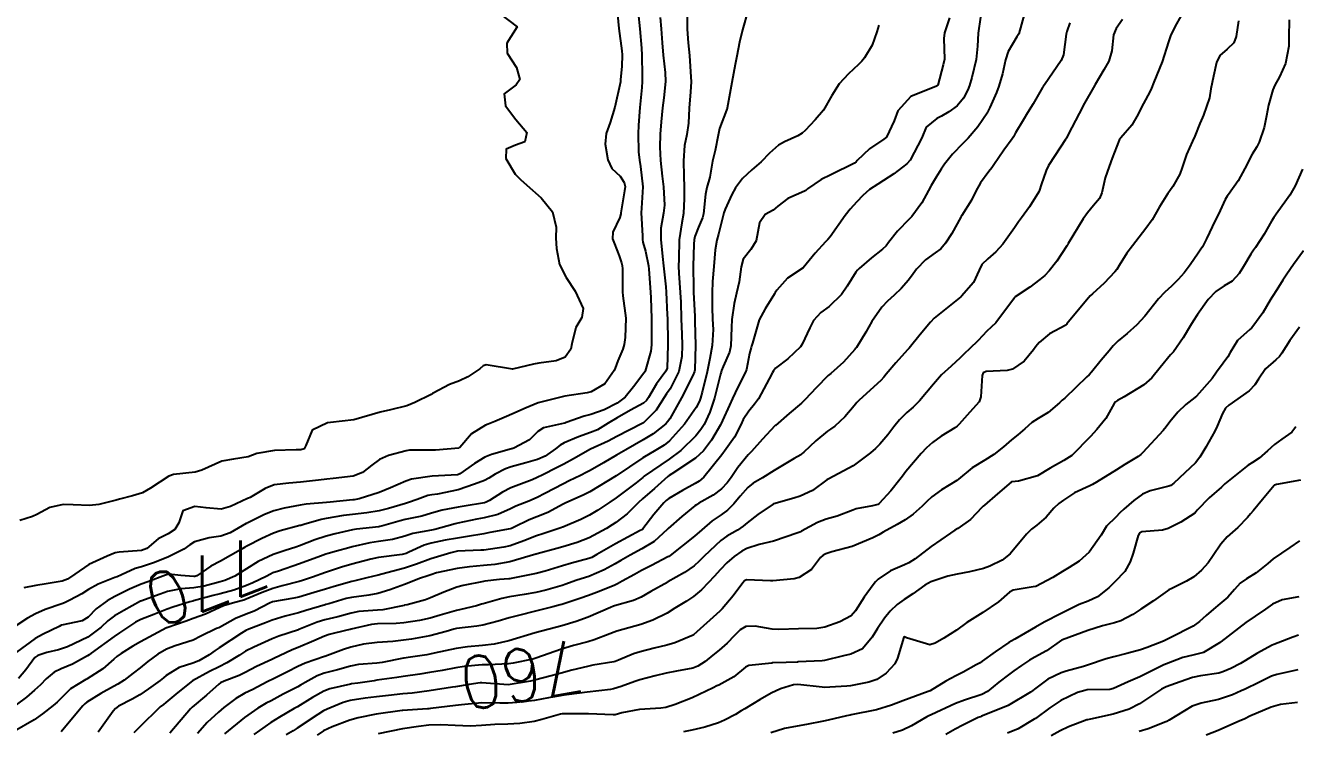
# Model space of a CAD drawing. Header units: metres. Extents: x 318500 to 325275, y 7408834 to 7428799.
# Drawn here: x 323773.1 to 323869.6, y 7420952.7 to 7421006.4 of the extents above; entities that cross this region are included whole.
import ezdxf
from ezdxf.enums import TextEntityAlignment as Align

# ---------------------------------------------------------------- set-up
doc = ezdxf.new("R2010")
doc.units = ezdxf.units.M
doc.header["$MEASUREMENT"] = 0
for name, color, linetype in [('Cotas', 45, 'Continuous'), ('Curvas de Nivel 1m', 11, 'Continuous'), ('Curvas de Nivel 5m', 15, 'Continuous'), ('Vias Primárias', 230, 'Continuous')]:
    doc.layers.add(name, color=color, linetype=linetype)
doc.styles.add('Style-STANDARD', font='STANDARD.shx')

msp = doc.modelspace()

# ---------------------------------------------------------------- linework, layer by layer
at = {"layer": 'Curvas de Nivel 1m', "flags": 128}
for points, elevation in [([(323808.475, 7421007.783), (323810.46, 7421006.25), (323809.68, 7421005.02), (323809.718, 7421004.257), (323810.414, 7421003.166), (323810.667, 7421002.246), (323810.396, 7421001.851), (323809.469, 7421001.179), (323809.573, 7421000.258), (323810.365, 7420999.22), (323811.197, 7420998.237), (323811.057, 7420997.521), (323810.335, 7420997.264), (323809.632, 7420996.956), (323809.604, 7420996.257), (323810.308, 7420995.074), (323810.721, 7420994.661), (323811.192, 7420994.237), (323812.286, 7420993.255), (323813.156, 7420992.207), (323813.427, 7420991.028), (323813.416, 7420990.202), (323813.456, 7420989.426), (323813.697, 7420988.198), (323814.205, 7420987.213), (323814.876, 7420986.183), (323815.481, 7420984.866), (323815.384, 7420984.178), (323814.928, 7420983.407), (323814.633, 7420982.185), (323814.554, 7420981.765), (323814.125, 7420981.165), (323813.431, 7420980.889), (323812.117, 7420980.712), (323811.713, 7420980.629), (323810.11, 7420980.25), (323808.115, 7420980.586), (323807.881, 7420980.506), (323807.621, 7420980.277), (323806.728, 7420979.663), (323806.096, 7420979.352), (323805.331, 7420979.072), (323804.082, 7420978.438), (323804.021, 7420978.39), (323803.928, 7420978.332), (323802.694, 7420977.723), (323802.071, 7420977.459), (323800.848, 7420977.149), (323800.066, 7420976.979), (323798.06, 7420976.41), (323796.291, 7420976.193), (323796.056, 7420976.167), (323794.881, 7420975.614), (323794.406, 7420974.454), (323794.274, 7420974.209), (323794.025, 7420974.125), (323793.676, 7420974.117), (323792.024, 7420974.078), (323790.689, 7420973.834), (323790.016, 7420973.585), (323788.901, 7420973.414), (323788.011, 7420973.269), (323786.492, 7420972.563), (323785.999, 7420972.425), (323784.337, 7420972.247), (323783.995, 7420972.124), (323782.59, 7420971.215), (323781.982, 7420970.866), (323781.23, 7420970.628), (323780.244, 7420970.369), (323779.975, 7420970.297), (323778.666, 7420969.963), (323777.968, 7420969.896), (323776.713, 7420969.944), (323775.969, 7420969.959), (323774.942, 7420969.734), (323773.957, 7420969.197), (323773.636, 7420969.044), (323772.653, 7420968.739)], 774), ([(323819.666, 7421007.317), (323819.797, 7421006.12), (323819.915, 7421004.64), (323819.935, 7421004.117), (323819.976, 7421002.547), (323819.969, 7421002.116), (323819.933, 7421001.654), (323819.798, 7421000.119), (323819.68, 7420998.8), (323819.655, 7420998.12), (323819.699, 7420996.75), (323819.758, 7420996.118), (323819.855, 7420995.657), (323820.032, 7420994.114), (323819.918, 7420992.472), (323819.899, 7420992.116), (323819.988, 7420990.369), (323819.997, 7420990.114), (323820.033, 7420989.908), (323820.231, 7420989.207), (323820.453, 7420988.108), (323820.485, 7420987.838), (323820.605, 7420986.106), (323820.626, 7420985.663), (323820.67, 7420984.105), (323820.679, 7420983.58), (323820.683, 7420982.105), (323820.632, 7420981.606), (323820.206, 7420980.109), (323820.173, 7420980.046), (323820.108, 7420979.951), (323819.301, 7420978.913), (323818.687, 7420978.131), (323818.075, 7420977.662), (323817.074, 7420977.159), (323816.066, 7420976.814), (323815.566, 7420976.674), (323814.187, 7420976.189), (323814.093, 7420976.156), (323814.059, 7420976.15), (323812.47, 7420975.798), (323812.049, 7420975.513), (323811.393, 7420974.877), (323810.204, 7420974.247), (323810.071, 7420974.208), (323810.029, 7420974.198), (323808.512, 7420973.776), (323808.019, 7420973.562), (323807.224, 7420973.07), (323806.107, 7420972.298), (323805.999, 7420972.247), (323805.93, 7420972.232), (323803.998, 7420972.132), (323802.447, 7420971.894), (323801.994, 7420971.741), (323800.847, 7420971.225), (323799.985, 7420970.886), (323798.453, 7420970.403), (323798.066, 7420970.321), (323797.979, 7420970.311), (323796.252, 7420970.152), (323795.975, 7420970.125), (323794.44, 7420969.986), (323793.972, 7420969.922), (323792.751, 7420969.696), (323791.965, 7420969.485), (323791.263, 7420969.195), (323789.951, 7420968.551), (323789.925, 7420968.535), (323789.878, 7420968.511), (323788.644, 7420967.825), (323787.935, 7420967.565), (323787.057, 7420967.429), (323785.929, 7420967.133), (323785.593, 7420966.897), (323785.131, 7420966.572), (323783.914, 7420965.963), (323782.827, 7420965.524), (323781.906, 7420965.234), (323781.432, 7420965.098), (323780.397, 7420964.635), (323780.062, 7420964.474), (323779.897, 7420964.412), (323778.623, 7420963.925), (323777.883, 7420963.509), (323777.369, 7420963.187), (323776.454, 7420962.691), (323776.067, 7420962.497), (323775.866, 7420962.425), (323774.578, 7420961.994), (323773.854, 7420961.658), (323773.257, 7420961.321), (323772.371, 7420960.742)], 772), ([(323828.015, 7421007.557), (323827.587, 7421006.023), (323827.376, 7421005.096), (323827.174, 7421004.029), (323827.043, 7421003.408), (323826.796, 7421002.026), (323826.443, 7421000.091), (323826.43, 7421000.029), (323826.413, 7420999.996), (323826.378, 7420999.924), (323825.855, 7420998.54), (323825.751, 7420998.039), (323825.515, 7420996.859), (323825.317, 7420996.045), (323825.11, 7420994.85), (323824.897, 7420994.051), (323824.789, 7420993.556), (323824.639, 7420992.054), (323824.567, 7420991.754), (323824.255, 7420991.036), (323823.98, 7420990.328), (323823.927, 7420990.065), (323823.909, 7420989.737), (323823.84, 7420988.066), (323823.866, 7420986.394), (323823.881, 7420986.065), (323823.961, 7420984.265), (323823.966, 7420984.063), (323823.976, 7420983.88), (323824.036, 7420982.062), (323823.983, 7420980.19), (323823.95, 7420980.062), (323823.819, 7420979.778), (323822.97, 7420978.077), (323822.064, 7420976.488), (323821.906, 7420976.247), (323821.764, 7420976.093), (323820.808, 7420975.343), (323820.041, 7420974.87), (323818.738, 7420974.129), (323818.023, 7420973.703), (323817.028, 7420973.142), (323816.006, 7420972.557), (323815.756, 7420972.421), (323815.281, 7420972.177), (323814.427, 7420971.755), (323813.993, 7420971.537), (323812.573, 7420970.798), (323811.983, 7420970.501), (323811.349, 7420970.229), (323810.375, 7420969.843), (323809.971, 7420969.644), (323809.009, 7420969.215), (323807.96, 7420968.948), (323807.392, 7420968.845), (323805.954, 7420968.547), (323805.757, 7420968.498), (323805.112, 7420968.313), (323804.198, 7420968.075), (323803.945, 7420968.025), (323802.532, 7420967.753), (323801.938, 7420967.57), (323800.999, 7420967.3), (323799.932, 7420967.16), (323799.258, 7420967.062), (323797.925, 7420966.744), (323797.662, 7420966.674), (323796.724, 7420966.422), (323796.098, 7420966.248), (323795.918, 7420966.19), (323795.526, 7420966.046), (323793.91, 7420965.448), (323792.331, 7420964.91), (323791.903, 7420964.766), (323791.716, 7420964.678), (323791.389, 7420964.495), (323790.383, 7420964.015), (323789.889, 7420963.803), (323788.943, 7420963.465), (323787.88, 7420963.183), (323787.37, 7420963.052), (323785.871, 7420962.637), (323785.811, 7420962.62), (323785.578, 7420962.564), (323784.285, 7420962.163), (323783.861, 7420962.016), (323782.839, 7420961.621), (323781.849, 7420961.223), (323781.45, 7420961.02), (323780.841, 7420960.63), (323780.251, 7420960.221), (323779.833, 7420959.928), (323778.096, 7420958.666), (323777.942, 7420958.544), (323777.817, 7420958.462), (323776.664, 7420957.831), (323775.802, 7420957.469), (323775.277, 7420957.226), (323774.659, 7420956.711), (323774.225, 7420956.274), (323773.777, 7420955.864), (323773.171, 7420955.326), (323772.385, 7420954.741)], 769), ([(323821.337, 7421006.97), (323821.426, 7421006.1), (323821.49, 7421005.054), (323821.575, 7421004.099), (323821.724, 7421002.783), (323821.737, 7421002.097), (323821.612, 7421000.873), (323821.52, 7421000.099), (323821.417, 7420999.046), (323821.341, 7420998.1), (323821.319, 7420997.116), (323821.375, 7420996.099), (323821.502, 7420994.904), (323821.591, 7420994.097), (323821.668, 7420992.708), (323821.602, 7420992.097), (323821.399, 7420990.952), (323821.39, 7420990.098), (323821.51, 7420988.814), (323821.598, 7420988.096), (323821.774, 7420986.517), (323821.803, 7420986.094), (323821.881, 7420984.376), (323821.889, 7420984.093), (323821.927, 7420982.307), (323821.928, 7420982.092), (323821.877, 7420980.329), (323821.78, 7420980.093), (323821.052, 7420979.144), (323820.456, 7420978.106), (323820.311, 7420977.874), (323820.076, 7420977.674), (323819.072, 7420977.127), (323818.064, 7420976.563), (323817.373, 7420976.15), (323816.563, 7420975.652), (323816.049, 7420975.429), (323815.119, 7420975.105), (323814.037, 7420974.64), (323813.749, 7420974.48), (323813.389, 7420974.2), (323812.593, 7420973.64), (323812.017, 7420973.383), (323811.123, 7420973.124), (323810.009, 7420972.833), (323809.582, 7420972.679), (323808.807, 7420972.262), (323808.306, 7420971.958), (323807.995, 7420971.803), (323807.215, 7420971.504), (323805.988, 7420971.089), (323804.422, 7420970.761), (323803.984, 7420970.712), (323803.669, 7420970.647), (323802.874, 7420970.341), (323802.212, 7420970.112), (323801.975, 7420970.044), (323800.675, 7420969.664), (323799.967, 7420969.483), (323799.035, 7420969.323), (323797.962, 7420969.205), (323797.258, 7420969.12), (323795.957, 7420968.898), (323795.573, 7420968.818), (323794.256, 7420968.455), (323794.027, 7420968.381), (323793.949, 7420968.362), (323792.464, 7420967.96), (323791.939, 7420967.783), (323791.051, 7420967.381), (323789.924, 7420966.791), (323789.743, 7420966.692), (323789.445, 7420966.517), (323787.911, 7420965.662), (323787.181, 7420965.274), (323786.121, 7420964.558), (323785.963, 7420964.496), (323785.899, 7420964.49), (323784.904, 7420964.575), (323783.994, 7420964.681), (323783.901, 7420964.659), (323783.738, 7420964.592), (323782.404, 7420964.1), (323781.889, 7420963.912), (323780.988, 7420963.524), (323779.875, 7420962.969), (323779.66, 7420962.856), (323779.293, 7420962.649), (323778.472, 7420962.05), (323777.851, 7420961.412), (323777.403, 7420961.12), (323775.841, 7420960.795), (323775.77, 7420960.771), (323775.643, 7420960.702), (323774.443, 7420960.105), (323773.831, 7420959.781), (323772.403, 7420958.741)], 771), ([(323818.049, 7421007.72), (323818.188, 7421006.144), (323818.434, 7421004.436), (323818.459, 7421004.14), (323818.46, 7421004.109), (323818.417, 7421003.273), (323818.315, 7421002.228), (323818.328, 7421002.141), (323818.332, 7421002.074), (323817.895, 7421000.147), (323817.528, 7420998.987), (323817.237, 7420998.157), (323817.157, 7420997.338), (323817.351, 7420996.155), (323817.67, 7420995.506), (323818.308, 7420994.923), (323818.61, 7420994.442), (323818.67, 7420994.134), (323818.639, 7420993.79), (323818.356, 7420992.139), (323818.345, 7420992.063), (323818.265, 7420991.783), (323817.744, 7420990.651), (323817.712, 7420990.148), (323817.858, 7420989.767), (323818.227, 7420988.871), (323818.403, 7420988.319), (323818.453, 7420988.137), (323818.483, 7420987.869), (323818.471, 7420986.136), (323818.506, 7420985.815), (323818.718, 7420984.132), (323818.675, 7420982.662), (323818.593, 7420982.133), (323818.488, 7420981.781), (323818.121, 7420980.883), (323817.92, 7420980.336), (323817.845, 7420980.144), (323817.124, 7420979.125), (323816.085, 7420978.525), (323815.8, 7420978.458), (323814.08, 7420978.19), (323812.075, 7420977.685), (323811.142, 7420977.305), (323810.066, 7420976.83), (323809.662, 7420976.656), (323808.778, 7420976.263), (323808.258, 7420976.067), (323808.056, 7420975.991), (323806.996, 7420975.335), (323806.102, 7420974.299), (323806.065, 7420974.264), (323806.029, 7420974.253), (323804.261, 7420974.092), (323804.026, 7420974.086), (323802.289, 7420974.084), (323802.026, 7420974.054), (323800.693, 7420973.697), (323800.015, 7420973.391), (323799.43, 7420972.968), (323798.71, 7420972.399), (323797.997, 7420972.121), (323796.486, 7420971.934), (323795.995, 7420971.887), (323795.379, 7420971.824), (323793.992, 7420971.671), (323793.113, 7420971.595), (323791.99, 7420971.454), (323791.304, 7420971.18), (323790.162, 7420970.508), (323790.041, 7420970.448), (323789.979, 7420970.421), (323788.674, 7420969.825), (323787.966, 7420969.613), (323786.816, 7420969.709), (323785.969, 7420969.827), (323785.065, 7420969.477), (323784.76, 7420968.582), (323784.456, 7420968.068), (323783.937, 7420967.739), (323783.17, 7420967.363), (323782.324, 7420966.614), (323781.918, 7420966.469), (323780.207, 7420966.347), (323779.916, 7420966.284), (323779.296, 7420966.032), (323777.907, 7420965.412), (323776.849, 7420964.686), (323776.293, 7420964.295), (323775.892, 7420964.144), (323774.665, 7420963.936), (323773.887, 7420963.823), (323772.977, 7420963.64)], 773), ([(323843.341, 7421006.942), (323842.947, 7421005.815), (323842.892, 7421005.377), (323842.946, 7421003.815), (323842.86, 7421003.382), (323842.443, 7421001.82), (323842.428, 7421001.791), (323842.4, 7421001.776), (323842.335, 7421001.756), (323840.391, 7421000.974), (323839.394, 7420999.865), (323839.115, 7420999.123), (323838.55, 7420997.877), (323838.348, 7420997.717), (323837.24, 7420996.992), (323836.323, 7420996.102), (323836.227, 7420995.996), (323836.098, 7420995.903), (323834.311, 7420995.009), (323833.578, 7420994.666), (323832.547, 7420993.948), (323832.413, 7420993.834), (323832.297, 7420993.772), (323831.036, 7420993.222), (323830.28, 7420992.63), (323829.919, 7420992.341), (323829.325, 7420991.994), (323828.892, 7420991.369), (323828.645, 7420990.004), (323828.233, 7420989.337), (323827.646, 7420988.596), (323827.484, 7420988.017), (323827.341, 7420986.88), (323827.149, 7420986.02), (323826.958, 7420985.243), (323826.798, 7420984.024), (323826.769, 7420983.409), (323826.715, 7420982.024), (323826.611, 7420981.547), (323826.116, 7420980.461), (323825.999, 7420980.145), (323825.973, 7420980.032), (323825.934, 7420979.859), (323825.477, 7420978.039), (323825.123, 7420976.995), (323824.671, 7420976.051), (323824.437, 7420975.672), (323824.047, 7420975.193), (323822.898, 7420974.077), (323822.023, 7420973.401), (323820.125, 7420972.109), (323820.062, 7420972.057), (323820.009, 7420972.016), (323819.509, 7420971.624), (323817.983, 7420970.478), (323817.505, 7420970.147), (323816.589, 7420969.543), (323815.965, 7420969.157), (323815.308, 7420968.828), (323813.951, 7420968.253), (323813.905, 7420968.237), (323813.788, 7420968.192), (323812.408, 7420967.748), (323811.94, 7420967.583), (323810.97, 7420967.199), (323809.929, 7420966.837), (323809.451, 7420966.731), (323807.924, 7420966.509), (323807.705, 7420966.491), (323805.922, 7420966.414), (323805.82, 7420966.403), (323805.423, 7420966.307), (323803.915, 7420965.843), (323802.822, 7420965.43), (323801.908, 7420965.13), (323800.193, 7420964.665), (323799.902, 7420964.597), (323799.039, 7420964.393), (323798.125, 7420964.178), (323797.896, 7420964.121), (323796.567, 7420963.747), (323795.887, 7420963.542), (323795.042, 7420963.284), (323793.877, 7420962.928), (323793.5, 7420962.841), (323791.871, 7420962.567), (323791.811, 7420962.55), (323791.692, 7420962.492), (323790.489, 7420961.872), (323789.857, 7420961.625), (323789.061, 7420961.313), (323787.841, 7420960.634), (323787.779, 7420960.603), (323787.625, 7420960.542), (323786.43, 7420959.958), (323785.831, 7420959.661), (323784.48, 7420959.234), (323783.824, 7420958.986), (323783.146, 7420958.6), (323782.388, 7420958.035), (323781.804, 7420957.56), (323781.282, 7420957.14), (323780.607, 7420956.632), (323780.111, 7420956.311), (323779.782, 7420956.132), (323778.828, 7420955.6), (323777.764, 7420954.952), (323777.601, 7420954.834), (323777.442, 7420954.675), (323776.023, 7420952.976), (323775.797, 7420952.699)], 767), ([(323845.691, 7421007), (323845.52, 7421005.784), (323845.449, 7421004.781), (323845.362, 7421003.786), (323845.026, 7421002.401), (323844.852, 7421001.793), (323844.731, 7421001.469), (323844.396, 7421000.847), (323843.924, 7421000.266), (323843.278, 7420999.811), (323842.716, 7420999.475), (323842.372, 7420999.29), (323841.568, 7420998.626), (323841.23, 7420997.837), (323840.333, 7420996.121), (323840.098, 7420995.853), (323839.108, 7420995.079), (323838.31, 7420994.574), (323837.874, 7420994.315), (323837.238, 7420993.891), (323836.736, 7420993.451), (323836.286, 7420992.969), (323835.787, 7420992.397), (323835.41, 7420991.913), (323834.254, 7420990.313), (323834.081, 7420990.102), (323833.911, 7420989.933), (323833.109, 7420989.063), (323832.22, 7420987.95), (323831.019, 7420987.157), (323830.194, 7420986.251), (323830.088, 7420986.085), (323830.033, 7420985.982), (323829.331, 7420984.835), (323828.87, 7420983.999), (323828.369, 7420982.234), (323828.289, 7420982.008), (323828.245, 7420981.902), (323828.131, 7420981.439), (323827.896, 7420980.23), (323827.815, 7420980.013), (323827.235, 7420978.882), (323826.838, 7420978.023), (323826.598, 7420977.509), (323826.065, 7420976.348), (323825.973, 7420976.12), (323825.936, 7420976.032), (323825.236, 7420974.848), (323824.637, 7420974.051), (323824.024, 7420973.479), (323822.235, 7420972.309), (323822.011, 7420972.165), (323821.919, 7420972.091), (323820.915, 7420971.182), (323819.984, 7420970.392), (323819.682, 7420970.114), (323818.828, 7420969.266), (323817.957, 7420968.589), (323817.686, 7420968.412), (323817.262, 7420968.15), (323815.943, 7420967.445), (323815.033, 7420967.086), (323813.929, 7420966.758), (323813.489, 7420966.634), (323811.98, 7420966.219), (323811.92, 7420966.205), (323811.895, 7420966.196), (323809.914, 7420965.622), (323808.761, 7420965.412), (323807.911, 7420965.325), (323806.856, 7420965.232), (323805.908, 7420965.112), (323804.348, 7420964.767), (323803.903, 7420964.63), (323803.677, 7420964.558), (323803.042, 7420964.339), (323802.223, 7420964.018), (323801.893, 7420963.887), (323800.781, 7420963.473), (323799.882, 7420963.2), (323799.198, 7420963.072), (323797.878, 7420962.912), (323797.465, 7420962.825), (323796.145, 7420962.427), (323795.933, 7420962.366), (323795.869, 7420962.347), (323794.41, 7420961.904), (323793.859, 7420961.74), (323792.843, 7420961.488), (323791.85, 7420961.181), (323791.35, 7420960.985), (323790.063, 7420960.507), (323789.839, 7420960.402), (323789.522, 7420960.2), (323787.825, 7420959.074), (323787.502, 7420958.864), (323787.046, 7420958.548), (323786.28, 7420958.088), (323785.81, 7420957.91), (323784.786, 7420957.595), (323783.796, 7420956.975), (323783.587, 7420956.8), (323783.332, 7420956.597), (323782.438, 7420955.952), (323781.773, 7420955.512), (323781.206, 7420955.188), (323780.162, 7420954.636), (323779.927, 7420954.47), (323779.756, 7420954.263), (323778.615, 7420952.657)], 766), ([(323860.941, 7421007.117), (323860.47, 7421006.261), (323860.139, 7421005.585), (323859.981, 7421005.115), (323859.486, 7421003.594), (323858.876, 7421002.065), (323858.694, 7421001.606), (323858.604, 7421001.411), (323858.401, 7421001.034), (323857.912, 7421000.093), (323857.681, 7420999.62), (323857.201, 7420998.794), (323856.353, 7420997.825), (323856.271, 7420997.721), (323856.231, 7420997.641), (323855.707, 7420996.275), (323855.457, 7420995.649), (323855.176, 7420994.792), (323854.918, 7420993.654), (323854.734, 7420993.215), (323854.285, 7420992.674), (323853.811, 7420992.133), (323853.496, 7420991.672), (323852.364, 7420989.801), (323852.3, 7420989.689), (323852.28, 7420989.659), (323852.249, 7420989.608), (323851.488, 7420988.444), (323850.911, 7420987.71), (323850.57, 7420987.359), (323850.21, 7420987.05), (323849.439, 7420986.49), (323848.328, 7420985.739), (323848.256, 7420985.673), (323848.188, 7420985.58), (323846.858, 7420983.76), (323846.499, 7420983.431), (323846.16, 7420983.131), (323845.505, 7420982.421), (323844.84, 7420981.783), (323844.474, 7420981.448), (323844.13, 7420981.099), (323843.453, 7420980.467), (323842.722, 7420979.811), (323842.103, 7420979.108), (323841.048, 7420977.836), (323840.558, 7420977.368), (323840.077, 7420976.962), (323839.519, 7420976.405), (323839.095, 7420975.86), (323838.652, 7420975.263), (323838.04, 7420974.55), (323837.7, 7420974.21), (323837.325, 7420973.881), (323836.02, 7420972.913), (323834.167, 7420971.928), (323834.059, 7420971.879), (323834.009, 7420971.846), (323832.916, 7420971.021), (323831.99, 7420970.6), (323831.499, 7420970.446), (323829.98, 7420970.005), (323829.934, 7420969.981), (323828.768, 7420969.198), (323827.959, 7420968.582), (323827.651, 7420968.317), (323827.221, 7420968.017), (323826.404, 7420967.567), (323825.942, 7420967.235), (323824.677, 7420966.049), (323824.309, 7420965.67), (323823.919, 7420965.313), (323823.181, 7420964.801), (323821.931, 7420964.09), (323821.913, 7420964.077), (323820.631, 7420963.36), (323819.882, 7420962.933), (323819.32, 7420962.676), (323817.872, 7420962.26), (323817.782, 7420962.231), (323817.561, 7420962.145), (323815.862, 7420961.417), (323814.965, 7420961.073), (323813.855, 7420960.739), (323811.84, 7420960.22), (323809.834, 7420959.614), (323808.725, 7420959.367), (323807.83, 7420959.262), (323806.702, 7420959.16), (323805.827, 7420959.035), (323804.169, 7420958.67), (323803.823, 7420958.586), (323803.61, 7420958.544), (323802.188, 7420958.346), (323801.869, 7420958.3), (323801.819, 7420958.292), (323800.213, 7420957.975), (323799.813, 7420957.919), (323798.41, 7420957.802), (323797.809, 7420957.692), (323796.814, 7420957.411), (323795.801, 7420957.147), (323795.276, 7420956.959), (323794.35, 7420956.452), (323794.002, 7420956.242), (323793.785, 7420956.121), (323792.688, 7420955.559), (323791.769, 7420955.062), (323791.391, 7420954.86), (323790.764, 7420954.495), (323789.753, 7420953.791), (323788.221, 7420952.533)], 762), ([(323837.953, 7421006.397), (323837.804, 7421005.887), (323837.456, 7421004.879), (323836.858, 7421003.896), (323836.664, 7421003.66), (323836.423, 7421003.409), (323835.644, 7421002.679), (323834.948, 7421001.922), (323834.391, 7421001.031), (323833.748, 7420999.939), (323833.126, 7420999.192), (323832.357, 7420998.395), (323832.138, 7420998.177), (323831.793, 7420997.966), (323830.793, 7420997.524), (323830.339, 7420997.267), (323829.657, 7420996.663), (323829.011, 7420996), (323828.314, 7420995.406), (323827.593, 7420994.731), (323827.072, 7420994.022), (323826.792, 7420993.525), (323826.276, 7420992.416), (323826.178, 7420992.125), (323826.157, 7420992.032), (323825.774, 7420990.51), (323825.642, 7420990.039), (323825.515, 7420989.323), (323825.41, 7420988.042), (323825.326, 7420986.92), (323825.301, 7420986.043), (323825.294, 7420984.923), (323825.324, 7420984.043), (323825.368, 7420983.257), (323825.284, 7420982.043), (323825.108, 7420981.063), (323824.904, 7420980.048), (323824.542, 7420978.5), (323824.416, 7420978.055), (323824.333, 7420977.81), (323824.079, 7420977.342), (323823.189, 7420976.073), (323822.041, 7420974.793), (323821.65, 7420974.48), (323821.008, 7420974.1), (323820.024, 7420973.505), (323818, 7420972.14), (323815.987, 7420970.92), (323815.496, 7420970.664), (323814.403, 7420970.186), (323814.11, 7420970.057), (323813.977, 7420969.986), (323812.808, 7420969.367), (323811.962, 7420969.024), (323811.391, 7420968.796), (323810.241, 7420968.246), (323810.042, 7420968.156), (323809.948, 7420968.125), (323808.38, 7420967.829), (323807.942, 7420967.746), (323806.696, 7420967.531), (323805.937, 7420967.42), (323805.003, 7420967.245), (323803.93, 7420967.023), (323803.391, 7420966.873), (323802.239, 7420966.347), (323802.023, 7420966.245), (323801.919, 7420966.209), (323801.737, 7420966.172), (323799.916, 7420965.939), (323799.349, 7420965.823), (323797.91, 7420965.433), (323797.124, 7420965.201), (323795.904, 7420964.79), (323794.907, 7420964.445), (323794.151, 7420964.201), (323793.895, 7420964.125), (323792.593, 7420963.775), (323791.886, 7420963.581), (323791.094, 7420963.286), (323789.874, 7420962.762), (323789.687, 7420962.699), (323789, 7420962.523), (323788.143, 7420962.258), (323787.864, 7420962.138), (323786.769, 7420961.638), (323785.851, 7420961.295), (323785.305, 7420961.111), (323783.84, 7420960.604), (323783.808, 7420960.59), (323781.829, 7420959.54), (323781.259, 7420959.192), (323780.366, 7420958.635), (323780.044, 7420958.411), (323779.814, 7420958.209), (323778.968, 7420957.487), (323777.791, 7420956.72), (323777.757, 7420956.704), (323777.69, 7420956.672), (323776.508, 7420955.961), (323775.768, 7420955.232), (323775.513, 7420954.953), (323775.21, 7420954.705), (323774.394, 7420954.073), (323773.749, 7420953.612), (323772.252, 7420952.742)], 768), ([(323852.473, 7421006.552), (323852.247, 7421005.909), (323852.2, 7421005.694), (323851.99, 7421004.143), (323851.824, 7421003.699), (323850.554, 7421001.861), (323850.45, 7421001.719), (323850.435, 7421001.694), (323850.409, 7421001.651), (323849.697, 7421000.42), (323849.264, 7420999.731), (323848.934, 7420999.172), (323848.357, 7420998.199), (323848.198, 7420997.896), (323848.104, 7420997.744), (323847.47, 7420996.881), (323846.7, 7420995.764), (323846.544, 7420995.55), (323846.323, 7420995.276), (323845.685, 7420994.403), (323845.344, 7420993.784), (323845.001, 7420993.078), (323844.272, 7420991.929), (323844.223, 7420991.848), (323844.199, 7420991.801), (323843.514, 7420990.551), (323843.037, 7420989.812), (323842.667, 7420989.392), (323842.239, 7420989.097), (323841.5, 7420988.562), (323840.827, 7420987.841), (323840.567, 7420987.492), (323840.208, 7420987.022), (323839.663, 7420986.391), (323839.122, 7420985.861), (323838.631, 7420985.42), (323838.181, 7420984.949), (323837.439, 7420983.881), (323836.982, 7420983.063), (323836.252, 7420981.898), (323836.204, 7420981.834), (323836.138, 7420981.756), (323835.263, 7420980.773), (323834.307, 7420979.927), (323834.108, 7420979.759), (323833.196, 7420978.842), (323832.363, 7420977.947), (323832.228, 7420977.809), (323832.086, 7420977.677), (323831.152, 7420976.886), (323830.103, 7420975.979), (323830.08, 7420975.959), (323830.059, 7420975.942), (323829.11, 7420974.928), (323828.288, 7420974.006), (323828.027, 7420973.73), (323827.249, 7420972.786), (323826.728, 7420972.023), (323826.424, 7420971.606), (323825.997, 7420971.162), (323825.359, 7420970.67), (323824.275, 7420970.056), (323824.092, 7420969.945), (323823.977, 7420969.857), (323822.996, 7420969.043), (323821.951, 7420968.155), (323821.918, 7420968.123), (323821.894, 7420968.091), (323820.888, 7420967.153), (323819.935, 7420966.589), (323819.051, 7420966.123), (323818.351, 7420965.706), (323817.92, 7420965.449), (323817.069, 7420964.996), (323815.905, 7420964.509), (323815.652, 7420964.423), (323814.939, 7420964.18), (323814.172, 7420963.911), (323813.894, 7420963.82), (323812.636, 7420963.461), (323811.886, 7420963.289), (323810.99, 7420963.127), (323809.88, 7420962.944), (323809.305, 7420962.829), (323807.872, 7420962.416), (323807.76, 7420962.383), (323807.383, 7420962.277), (323806.182, 7420961.979), (323805.864, 7420961.903), (323804.62, 7420961.557), (323803.855, 7420961.333), (323803.033, 7420961.158), (323801.849, 7420960.979), (323801.282, 7420960.926), (323799.848, 7420960.894), (323799.384, 7420960.85), (323797.841, 7420960.485), (323797.784, 7420960.467), (323797.519, 7420960.413), (323796.185, 7420960.078), (323795.835, 7420959.966), (323795.008, 7420959.619), (323793.827, 7420959.113), (323793.368, 7420958.922), (323792.404, 7420958.474), (323792.012, 7420958.284), (323791.816, 7420958.191), (323790.65, 7420957.655), (323789.8, 7420957.21), (323789.334, 7420956.979), (323788.188, 7420956.534), (323787.914, 7420956.412), (323787.787, 7420956.32), (323786.845, 7420955.478), (323785.76, 7420954.579), (323785.63, 7420954.433), (323784.058, 7420952.585)], 764), ([(323856.478, 7421006.814), (323855.988, 7421006.124), (323855.804, 7421005.647), (323855.659, 7421004.43), (323855.436, 7421003.65), (323855.073, 7421003.004), (323854.412, 7421001.879), (323854.288, 7421001.662), (323853.6, 7421000.464), (323853.183, 7420999.678), (323852.914, 7420999.14), (323852.356, 7420998.074), (323852.231, 7420997.812), (323852.16, 7420997.693), (323851.771, 7420997.125), (323850.866, 7420995.712), (323850.692, 7420995.347), (323850.308, 7420994.254), (323850.174, 7420993.849), (323850.116, 7420993.722), (323849.425, 7420992.586), (323848.795, 7420991.735), (323848.567, 7420991.437), (323848.263, 7420990.99), (323847.394, 7420989.753), (323846.841, 7420989.161), (323846.233, 7420988.64), (323845.801, 7420988.202), (323845.583, 7420987.78), (323845.158, 7420986.833), (323844.24, 7420985.789), (323844.215, 7420985.765), (323844.19, 7420985.746), (323843.938, 7420985.544), (323842.173, 7420984.121), (323841.881, 7420983.824), (323841.114, 7420982.877), (323840.264, 7420981.848), (323840.205, 7420981.783), (323840.138, 7420981.712), (323839.253, 7420980.729), (323838.517, 7420979.866), (323838.334, 7420979.642), (323838.105, 7420979.395), (323836.471, 7420977.894), (323836.279, 7420977.705), (323836.084, 7420977.473), (323835.364, 7420976.617), (323834.604, 7420975.922), (323834.289, 7420975.694), (323834.054, 7420975.527), (323833.179, 7420974.803), (323832.266, 7420973.948), (323832.143, 7420973.835), (323832.028, 7420973.75), (323831.524, 7420973.456), (323830.016, 7420972.551), (323829.116, 7420971.993), (323828.415, 7420971.593), (323827.999, 7420971.264), (323827.408, 7420970.596), (323826.931, 7420970.02), (323826.468, 7420969.53), (323825.967, 7420969.17), (323825.284, 7420968.717), (323824.506, 7420968.052), (323823.945, 7420967.556), (323822.093, 7420966.088), (323821.999, 7420966.019), (323821.928, 7420965.979), (323820.685, 7420965.336), (323819.912, 7420964.941), (323819.377, 7420964.649), (323818.456, 7420964.132), (323818.096, 7420963.938), (323817.896, 7420963.847), (323816.696, 7420963.35), (323815.883, 7420963.041), (323815.236, 7420962.82), (323813.873, 7420962.381), (323813.725, 7420962.339), (323813.172, 7420962.2), (323811.865, 7420961.865), (323810.557, 7420961.542), (323809.856, 7420961.348), (323809.013, 7420961.098), (323807.848, 7420960.805), (323807.399, 7420960.725), (323805.844, 7420960.542), (323805.646, 7420960.5), (323805.073, 7420960.312), (323803.837, 7420959.981), (323802.432, 7420959.746), (323801.833, 7420959.655), (323801.018, 7420959.548), (323799.831, 7420959.483), (323798.794, 7420959.36), (323797.827, 7420959.133), (323797.279, 7420958.962), (323795.856, 7420958.43), (323795.829, 7420958.421), (323794.357, 7420957.906), (323793.808, 7420957.655), (323793.017, 7420957.253), (323791.793, 7420956.652), (323791.677, 7420956.597), (323791.455, 7420956.485), (323790.364, 7420955.919), (323789.777, 7420955.622), (323789.073, 7420955.218), (323788.169, 7420954.534), (323787.756, 7420954.181), (323786.905, 7420953.392), (323786.16, 7420952.556)], 763), ([(323865.292, 7421006.704), (323865.114, 7421005.52), (323864.944, 7421005.032), (323864.446, 7421004.567), (323863.891, 7421004.086), (323863.632, 7421003.542), (323863.39, 7421002.515), (323863.201, 7421001.548), (323863.085, 7421000.864), (323862.651, 7420999.556), (323862.566, 7420999.368), (323862.37, 7420998.918), (323861.969, 7420997.951), (323861.805, 7420997.565), (323861.353, 7420996.557), (323861.014, 7420995.573), (323860.832, 7420995.065), (323860.308, 7420994.116), (323860.09, 7420993.797), (323859.939, 7420993.585), (323859.307, 7420992.572), (323858.732, 7420991.603), (323858.263, 7420990.926), (323857.244, 7420989.625), (323856.818, 7420989.055), (323856.227, 7420988.138), (323856.041, 7420987.823), (323855.91, 7420987.643), (323855.087, 7420986.771), (323854.195, 7420985.983), (323854.031, 7420985.824), (323853.892, 7420985.664), (323852.607, 7420984.116), (323852.257, 7420983.689), (323852.219, 7420983.639), (323852.169, 7420983.599), (323850.943, 7420982.923), (323850.148, 7420982.272), (323849.895, 7420981.971), (323849.715, 7420981.724), (323848.995, 7420980.859), (323848.118, 7420980.241), (323847.716, 7420980.146), (323846.115, 7420980.075), (323845.903, 7420979.982), (323845.809, 7420979.773), (323845.725, 7420978.143), (323845.592, 7420977.775), (323844.871, 7420976.989), (323844.064, 7420976.072), (323843.923, 7420975.931), (323843.738, 7420975.795), (323842.704, 7420975.157), (323842.043, 7420974.688), (323841.586, 7420974.277), (323841.171, 7420973.833), (323840.016, 7420972.471), (323839.753, 7420972.112), (323839.567, 7420971.854), (323838.861, 7420970.998), (323837.983, 7420970.049), (323837.876, 7420969.977), (323837.48, 7420969.878), (323836.245, 7420969.627), (323835.975, 7420969.544), (323834.797, 7420969.088), (323833.964, 7420968.84), (323833.289, 7420968.608), (323832.079, 7420967.949), (323832.001, 7420967.898), (323831.949, 7420967.871), (323831.811, 7420967.814), (323829.942, 7420967.189), (323828.873, 7420966.929), (323827.936, 7420966.623), (323827.535, 7420966.413), (323826.957, 7420966.02), (323826.407, 7420965.541), (323825.915, 7420965.031), (323825.442, 7420964.502), (323825.02, 7420964.043), (323824.471, 7420963.471), (323823.884, 7420962.981), (323823.329, 7420962.618), (323822.465, 7420962.081), (323821.866, 7420961.721), (323820.789, 7420961.173), (323819.857, 7420960.851), (323818.054, 7420960.339), (323817.851, 7420960.276), (323817.519, 7420960.145), (323816.324, 7420959.681), (323815.841, 7420959.539), (323814.76, 7420959.257), (323813.832, 7420958.973), (323811.883, 7420958.281), (323811.82, 7420958.261), (323811.662, 7420958.222), (323810.156, 7420957.904), (323809.814, 7420957.858), (323808.284, 7420957.795), (323807.813, 7420957.781), (323806.434, 7420957.668), (323805.809, 7420957.568), (323804.764, 7420957.357), (323803.803, 7420957.19), (323803.06, 7420957.078), (323801.798, 7420956.894), (323801.33, 7420956.824), (323799.793, 7420956.609), (323799.595, 7420956.581), (323798.355, 7420956.402), (323797.866, 7420956.332), (323797.789, 7420956.32), (323796.236, 7420955.97), (323795.78, 7420955.791), (323794.921, 7420955.294), (323793.762, 7420954.6), (323793.671, 7420954.551), (323793.517, 7420954.462), (323792.414, 7420953.813), (323791.749, 7420953.396), (323790.456, 7420952.499)], 761), ([(323870.152, 7420995.453), (323869.598, 7420994.173), (323869.198, 7420993.467), (323868.829, 7420992.935), (323868.281, 7420992.202), (323867.984, 7420991.773), (323867.817, 7420991.485), (323867.256, 7420990.494), (323866.584, 7420989.497), (323866.444, 7420989.301), (323866.242, 7420988.981), (323865.685, 7420988.051), (323865.347, 7420987.513), (323864.807, 7420986.925), (323864.206, 7420986.569), (323863.582, 7420986.156), (323863.003, 7420985.548), (323862.178, 7420984.403), (323861.846, 7420983.891), (323861.661, 7420983.565), (323861.106, 7420982.62), (323860.365, 7420981.578), (323860.262, 7420981.455), (323860.136, 7420981.326), (323859.339, 7420980.374), (323858.716, 7420979.601), (323858.104, 7420979.053), (323856.611, 7420978.148), (323856.092, 7420977.872), (323855.958, 7420977.774), (323855.858, 7420977.642), (323855.223, 7420976.492), (323854.542, 7420975.653), (323854.052, 7420975.137), (323852.623, 7420973.681), (323852.026, 7420973.314), (323850.98, 7420972.74), (323850.014, 7420972.148), (323848.587, 7420971.731), (323848.071, 7420971.677), (323848.009, 7420971.654), (323846.981, 7420970.77), (323845.982, 7420969.92), (323845.901, 7420969.851), (323845.817, 7420969.772), (323844.916, 7420968.83), (323843.955, 7420968.139), (323843.741, 7420968.006), (323843.419, 7420967.798), (323841.939, 7420966.765), (323840.721, 7420965.838), (323840.236, 7420965.534), (323839.923, 7420965.391), (323838.855, 7420964.921), (323837.906, 7420964.292), (323837.696, 7420964.08), (323837.53, 7420963.876), (323836.846, 7420962.926), (323836.19, 7420961.895), (323835.866, 7420961.512), (323835, 7420961.051), (323833.857, 7420960.647), (323833.244, 7420960.548), (323831.856, 7420960.522), (323830.354, 7420960.471), (323829.855, 7420960.487), (323828.57, 7420960.712), (323827.857, 7420960.706), (323827.419, 7420960.45), (323826.991, 7420960.019), (323826.423, 7420959.442), (323825.833, 7420958.91), (323825.351, 7420958.514), (323824.757, 7420958.046), (323824.192, 7420957.676), (323823.812, 7420957.539), (323822.578, 7420957.309), (323821.806, 7420957.153), (323820.952, 7420956.95), (323819.798, 7420956.646), (323819.4, 7420956.512), (323818.376, 7420956.131), (323817.788, 7420955.952), (323817.557, 7420955.913), (323815.785, 7420955.698), (323814.426, 7420955.542), (323813.783, 7420955.46), (323812.858, 7420955.281), (323811.779, 7420955.077), (323810.451, 7420954.914), (323809.776, 7420954.865), (323809.157, 7420954.876), (323807.776, 7420954.89), (323806.239, 7420954.757), (323805.774, 7420954.693), (323803.892, 7420954.458), (323803.762, 7420954.441), (323803.662, 7420954.43), (323802.127, 7420954.346), (323801.785, 7420954.324), (323801.76, 7420954.323), (323801.724, 7420954.315), (323799.757, 7420954.038), (323798.379, 7420953.768), (323797.752, 7420953.578), (323796.411, 7420953.084), (323795.743, 7420952.769), (323795.275, 7420952.437)], 759), ([(323870.247, 7420989.241), (323869.493, 7420988.199), (323868.971, 7420987.469), (323868.67, 7420987.016), (323868.202, 7420986.281), (323867.895, 7420985.783), (323867.718, 7420985.485), (323867.139, 7420984.532), (323866.4, 7420983.498), (323866.294, 7420983.373), (323866.166, 7420983.26), (323865.236, 7420982.432), (323864.667, 7420981.522), (323864.478, 7420981.182), (323864.128, 7420980.703), (323863.633, 7420980.022), (323863.296, 7420979.542), (323862.096, 7420978.189), (323861.749, 7420977.908), (323861.288, 7420977.568), (323860.677, 7420976.978), (323860.07, 7420976.246), (323859.789, 7420975.86), (323859.573, 7420975.587), (323858.035, 7420973.92), (323857.877, 7420973.767), (323857.667, 7420973.614), (323856.653, 7420972.995), (323856.02, 7420972.595), (323854.507, 7420971.653), (323854.189, 7420971.476), (323854.006, 7420971.394), (323852.827, 7420970.848), (323851.989, 7420970.307), (323851.636, 7420970.042), (323851.256, 7420969.697), (323850.678, 7420968.994), (323849.96, 7420968.394), (323849.57, 7420968.101), (323849.19, 7420967.721), (323847.935, 7420966.231), (323847.345, 7420965.749), (323846.399, 7420965.287), (323845.92, 7420965.115), (323844.85, 7420964.847), (323843.913, 7420964.675), (323843.2, 7420964.512), (323841.904, 7420964.081), (323841.724, 7420964.001), (323841.458, 7420963.827), (323840.543, 7420963.188), (323839.884, 7420962.76), (323839.358, 7420962.375), (323838.823, 7420961.86), (323838.386, 7420961.343), (323837.857, 7420960.556), (323837.46, 7420959.876), (323836.725, 7420958.999), (323835.83, 7420958.59), (323835.272, 7420958.464), (323833.823, 7420958.109), (323833.665, 7420958.089), (323831.821, 7420958.001), (323831.774, 7420957.997), (323830.92, 7420957.964), (323829.872, 7420957.927), (323829.819, 7420957.921), (323828.079, 7420957.743), (323827.814, 7420957.608), (323826.946, 7420956.876), (323825.793, 7420956.24), (323825.647, 7420956.177), (323825.357, 7420956.036), (323823.782, 7420955.271), (323822.476, 7420954.778), (323821.775, 7420954.548), (323821.381, 7420954.487), (323819.773, 7420954.39), (323818.435, 7420954.13), (323817.908, 7420953.998), (323817.768, 7420953.988), (323815.882, 7420954.055), (323815.768, 7420954.057), (323813.893, 7420954.064), (323813.768, 7420954.049), (323812.342, 7420953.63), (323811.759, 7420953.491), (323810.662, 7420953.331), (323809.755, 7420953.271), (323808.77, 7420953.244), (323807.753, 7420953.164), (323806.918, 7420953.117), (323805.753, 7420953.187), (323804.672, 7420953.234), (323803.749, 7420953.192), (323802.975, 7420953.11), (323801.746, 7420952.913), (323799.912, 7420952.548)], 758), ([(323869.945, 7420983.453), (323869.194, 7420982.425), (323868.588, 7420981.473), (323868.404, 7420981.208), (323868.132, 7420980.966), (323867.346, 7420980.263), (323866.815, 7420979.493), (323866.549, 7420979.052), (323866.101, 7420978.606), (323864.57, 7420977.523), (323864.316, 7420977.297), (323864.08, 7420976.885), (323863.676, 7420975.925), (323863.494, 7420975.538), (323862.811, 7420974.318), (323862.367, 7420973.555), (323862.026, 7420973.137), (323861.222, 7420972.364), (323860.381, 7420971.576), (323860.166, 7420971.42), (323860.007, 7420971.358), (323858.592, 7420971.011), (323857.997, 7420970.754), (323857.336, 7420970.271), (323856.571, 7420969.624), (323856.28, 7420969.322), (323855.971, 7420969.005), (323855.278, 7420968.323), (323854.851, 7420967.646), (323853.937, 7420966.337), (323853.193, 7420965.671), (323852.422, 7420965.183), (323851.918, 7420964.884), (323851.175, 7420964.433), (323849.9, 7420963.741), (323849.876, 7420963.734), (323849.695, 7420963.713), (323848.177, 7420963.455), (323847.893, 7420963.302), (323847.059, 7420962.576), (323845.87, 7420961.77), (323844.637, 7420961.008), (323843.856, 7420960.429), (323842.898, 7420959.804), (323842.238, 7420959.42), (323841.842, 7420959.299), (323840.068, 7420959.847), (323839.909, 7420959.907), (323839.85, 7420959.879), (323839.385, 7420958.296), (323839.17, 7420957.856), (323838.527, 7420957.145), (323837.802, 7420956.675), (323837.198, 7420956.48), (323835.794, 7420956.188), (323835.54, 7420956.157), (323833.792, 7420956.067), (323833.647, 7420956.077), (323831.795, 7420956.293), (323831.473, 7420956.277), (323830.496, 7420955.969), (323829.787, 7420955.636), (323828.939, 7420955.15), (323827.774, 7420954.447), (323827.502, 7420954.283), (323827.054, 7420954.017), (323826.218, 7420953.571), (323825.76, 7420953.382), (323824.746, 7420953.055), (323823.752, 7420952.829), (323823.112, 7420952.707)], 757), ([(323869.656, 7420975.866), (323869.365, 7420975.46), (323868.6, 7420974.924), (323868.046, 7420974.53), (323867.492, 7420974.032), (323866.879, 7420973.492), (323866.36, 7420973.163), (323866.024, 7420972.949), (323864.265, 7420971.526), (323864.133, 7420971.404), (323864.006, 7420971.296), (323863.06, 7420970.478), (323862.153, 7420969.548), (323862.081, 7420969.446), (323861.976, 7420969.316), (323860.916, 7420968.615), (323859.958, 7420968.139), (323859.52, 7420968.023), (323857.954, 7420967.888), (323857.774, 7420967.79), (323857.671, 7420967.613), (323857.287, 7420966.266), (323857.072, 7420965.619), (323856.671, 7420964.871), (323855.907, 7420964.093), (323855.665, 7420963.872), (323855.433, 7420963.637), (323854.591, 7420962.948), (323853.884, 7420962.611), (323853.191, 7420962.359), (323851.87, 7420961.72), (323851.852, 7420961.709), (323851.818, 7420961.691), (323850.533, 7420961.034), (323849.859, 7420960.647), (323848.288, 7420959.733), (323848.01, 7420959.575), (323847.846, 7420959.478), (323846.808, 7420958.782), (323845.824, 7420958.056), (323845.654, 7420957.941), (323845.365, 7420957.775), (323844.364, 7420957.232), (323843.807, 7420956.955), (323843.056, 7420956.546), (323841.862, 7420955.819), (323841.79, 7420955.781), (323841.719, 7420955.751), (323839.782, 7420955.047), (323838.928, 7420954.709), (323837.775, 7420954.355), (323835.854, 7420953.982), (323835.771, 7420953.963), (323835.514, 7420953.904), (323834.107, 7420953.583), (323833.764, 7420953.511), (323832.461, 7420953.241), (323831.758, 7420953.125), (323830.778, 7420952.941), (323829.75, 7420952.629)], 756), ([(323869.947, 7420967.198), (323869.19, 7420966.709), (323867.934, 7420965.831), (323867.742, 7420965.672), (323867.541, 7420965.484), (323866.637, 7420964.772), (323865.912, 7420964.316), (323865.431, 7420963.983), (323864.993, 7420963.514), (323864.477, 7420962.935), (323863.883, 7420962.409), (323863.396, 7420962.016), (323862.833, 7420961.54), (323862.327, 7420961.084), (323861.862, 7420960.729), (323860.102, 7420959.826), (323859.851, 7420959.7), (323859.591, 7420959.584), (323858.352, 7420959.093), (323857.84, 7420958.918), (323856.799, 7420958.657), (323855.832, 7420958.405), (323855.235, 7420958.233), (323853.822, 7420957.772), (323853.745, 7420957.738), (323853.52, 7420957.665), (323852.204, 7420957.294), (323851.812, 7420957.17), (323850.813, 7420956.691), (323849.794, 7420955.948), (323849.66, 7420955.844), (323849.478, 7420955.715), (323847.78, 7420954.7), (323845.959, 7420953.954), (323845.771, 7420953.878), (323845.696, 7420953.845), (323845.514, 7420953.773), (323844.338, 7420953.207), (323843.757, 7420952.908), (323843.057, 7420952.494)], 754), ([(323869.892, 7420962.94), (323868.631, 7420962.721), (323867.884, 7420962.4), (323867.346, 7420962.01), (323866.578, 7420961.489), (323865.865, 7420961.004), (323863.968, 7420959.528), (323863.896, 7420959.483), (323863.849, 7420959.449), (323862.65, 7420958.73), (323861.834, 7420958.508), (323861.056, 7420958.338), (323859.824, 7420957.873), (323859.622, 7420957.784), (323859.224, 7420957.589), (323858.302, 7420957.114), (323857.809, 7420956.874), (323856.924, 7420956.498), (323855.795, 7420955.989), (323855.509, 7420955.919), (323853.793, 7420955.876), (323853.609, 7420955.847), (323853.072, 7420955.671), (323851.784, 7420955.068), (323850.958, 7420954.519), (323849.864, 7420953.709), (323849.807, 7420953.672), (323849.769, 7420953.648), (323848.551, 7420952.935), (323847.753, 7420952.586)], 753), ([(323869.856, 7420960.034), (323869.417, 7420959.891), (323868.317, 7420959.465), (323867.975, 7420959.342), (323867.847, 7420959.29), (323866.682, 7420958.643), (323865.829, 7420958.103), (323865.453, 7420957.879), (323864.724, 7420957.516), (323864.1, 7420957.241), (323863.814, 7420957.151), (323862.402, 7420956.953), (323861.809, 7420956.831), (323860.866, 7420956.503), (323859.798, 7420956.111), (323859.44, 7420955.941), (323858.91, 7420955.593), (323857.782, 7420954.82), (323856.98, 7420954.416), (323855.774, 7420954.039), (323854.045, 7420953.656), (323853.816, 7420953.612), (323853.769, 7420953.596), (323852.369, 7420953.073), (323851.756, 7420952.776), (323851.067, 7420952.38)], 752), ([(323869.819, 7420957.395), (323868.217, 7420957.063), (323867.812, 7420956.923), (323866.846, 7420956.443), (323865.797, 7420955.946), (323865.49, 7420955.81), (323864.838, 7420955.514), (323863.786, 7420955.143), (323862.452, 7420954.875), (323861.781, 7420954.636), (323860.025, 7420953.576), (323859.86, 7420953.487), (323859.768, 7420953.446), (323858.429, 7420952.931), (323857.756, 7420952.71)], 751)]:
    msp.add_lwpolyline(points, dxfattribs=dict(at, elevation=elevation))
at = {"layer": 'Curvas de Nivel 5m', "flags": 128}
for points, elevation in [([(323823.379, 7421006.986), (323823.393, 7421006.076), (323823.469, 7421005.05), (323823.557, 7421004.073), (323823.647, 7421002.836), (323823.687, 7421002.071), (323823.653, 7421001.332), (323823.546, 7421000.073), (323823.487, 7420998.949), (323823.358, 7420998.075), (323823.182, 7420997.233), (323823.103, 7420996.078), (323823.149, 7420994.918), (323823.159, 7420994.077), (323823.155, 7420993.209), (323823.106, 7420992.077), (323822.974, 7420991.365), (323822.77, 7420990.082), (323822.746, 7420988.603), (323822.744, 7420988.082), (323822.762, 7420987.532), (323822.867, 7420986.08), (323822.906, 7420985.352), (323822.947, 7420984.078), (323822.983, 7420982.912), (323822.999, 7420982.077), (323822.987, 7420981.217), (323822.764, 7420980.08), (323822.09, 7420978.76), (323821.81, 7420978.366), (323821.648, 7420978.094), (323821.037, 7420977.134), (323820.061, 7420976.169), (323819.974, 7420976.111), (323818.045, 7420975.126), (323817.398, 7420974.791), (323816.03, 7420974.17), (323814.754, 7420973.447), (323814.013, 7420973.04), (323813.464, 7420972.742), (323812.43, 7420972.214), (323811.998, 7420972.006), (323811.618, 7420971.848), (323809.99, 7420971.23), (323809.347, 7420970.896), (323808.358, 7420970.266), (323808.11, 7420970.136), (323807.977, 7420970.097), (323806.429, 7420969.838), (323805.972, 7420969.756), (323804.761, 7420969.525), (323803.965, 7420969.299), (323803.212, 7420969.086), (323801.957, 7420968.815), (323801.583, 7420968.728), (323800.33, 7420968.374), (323800.034, 7420968.293), (323799.949, 7420968.28), (323798.25, 7420968.101), (323797.945, 7420968.049), (323796.626, 7420967.736), (323795.937, 7420967.56), (323795.09, 7420967.285), (323793.926, 7420966.834), (323793.653, 7420966.735), (323792.828, 7420966.476), (323791.917, 7420966.165), (323790.783, 7420965.63), (323789.906, 7420965.072), (323789.019, 7420964.523), (323788.242, 7420964.188), (323787.893, 7420964.085), (323786.67, 7420963.77), (323785.886, 7420963.636), (323784.909, 7420963.55), (323783.881, 7420963.351), (323783.32, 7420963.157), (323781.87, 7420962.633), (323781.843, 7420962.62), (323780.575, 7420961.917), (323779.853, 7420961.499), (323779.359, 7420961.136), (323778.856, 7420960.655), (323777.832, 7420959.888), (323776.283, 7420959.152), (323775.823, 7420958.996), (323775.595, 7420958.929), (323774.707, 7420958.711), (323774.031, 7420958.504), (323773.814, 7420958.335), (323773.12, 7420957.411), (323772.569, 7420956.738)], 770), ([(323849.018, 7421007.198), (323848.601, 7421005.739), (323848.558, 7421005.64), (323848.456, 7421005.491), (323847.799, 7421004.39), (323847.594, 7421003.753), (323847.358, 7421002.694), (323847.092, 7421001.76), (323846.895, 7421001.271), (323846.385, 7421000.13), (323846.281, 7420999.872), (323846.234, 7420999.772), (323845.491, 7420998.655), (323844.741, 7420997.794), (323844.346, 7420997.401), (323843.561, 7420996.585), (323842.947, 7420995.814), (323842.698, 7420995.443), (323842.315, 7420994.847), (323841.936, 7420994.196), (323841.742, 7420993.828), (323841.239, 7420992.882), (323840.468, 7420991.847), (323840.268, 7420991.648), (323839.374, 7420990.744), (323838.706, 7420989.865), (323838.505, 7420989.609), (323838.242, 7420989.358), (323837.406, 7420988.709), (323836.466, 7420987.896), (323836.343, 7420987.773), (323836.216, 7420987.612), (323835.557, 7420986.552), (323835.111, 7420985.916), (323834.181, 7420985.019), (323833.554, 7420984.559), (323832.987, 7420983.942), (323832.709, 7420983.398), (323832.143, 7420982.158), (323832, 7420981.952), (323831.052, 7420981.04), (323830.115, 7420980.316), (323829.96, 7420980.135), (323829.875, 7420979.984), (323829.629, 7420979.511), (323828.81, 7420977.999), (323828.508, 7420977.579), (323828.076, 7420977.066), (323827.658, 7420976.422), (323827.46, 7420976.016), (323826.983, 7420975.084), (323826.23, 7420974.028), (323826.143, 7420973.914), (323826.027, 7420973.753), (323824.651, 7420972.05), (323824.313, 7420971.748), (323824.003, 7420971.564), (323823.027, 7420971.042), (323821.985, 7420970.413), (323821.803, 7420970.271), (323821.622, 7420970.094), (323820.868, 7420969.2), (323820.022, 7420968.109), (323819.986, 7420968.073), (323819.949, 7420968.051), (323819.819, 7420967.983), (323817.938, 7420966.974), (323816.528, 7420966.161), (323816.147, 7420965.946), (323815.925, 7420965.858), (323814.592, 7420965.504), (323813.911, 7420965.297), (323812.588, 7420964.891), (323811.905, 7420964.717), (323810.001, 7420964.348), (323809.901, 7420964.329), (323809.836, 7420964.315), (323809.133, 7420964.258), (323808.022, 7420964.145), (323807.898, 7420964.123), (323806.361, 7420963.825), (323805.891, 7420963.691), (323804.902, 7420963.297), (323803.878, 7420962.863), (323803.489, 7420962.721), (323802.117, 7420962.348), (323801.913, 7420962.306), (323801.869, 7420962.293), (323800.267, 7420961.971), (323799.863, 7420961.934), (323798.432, 7420961.831), (323797.86, 7420961.719), (323796.836, 7420961.44), (323795.852, 7420961.205), (323795.264, 7420961.024), (323793.865, 7420960.46), (323793.84, 7420960.449), (323792.34, 7420959.97), (323791.833, 7420959.766), (323790.455, 7420959.13), (323789.823, 7420958.811), (323789.355, 7420958.517), (323788.411, 7420957.931), (323787.806, 7420957.634), (323787.076, 7420957.272), (323785.79, 7420956.574), (323784.681, 7420955.671), (323783.765, 7420954.921), (323783.575, 7420954.78), (323783.338, 7420954.596), (323781.744, 7420953.033), (323781.539, 7420952.825), (323781.332, 7420952.624)], 765), ([(323869.155, 7421006.795), (323869.134, 7421005.47), (323869.134, 7421004.785), (323868.87, 7421003.473), (323868.42, 7421002.459), (323868.074, 7421001.823), (323867.916, 7421001.485), (323867.571, 7421000.31), (323867.438, 7420999.489), (323867.259, 7420998.599), (323866.877, 7420997.495), (323866.696, 7420997.147), (323866.341, 7420996.573), (323865.78, 7420995.508), (323865.273, 7420994.559), (323864.529, 7420993.527), (323864.43, 7420993.396), (323864.294, 7420993.145), (323863.777, 7420992.038), (323863.536, 7420991.541), (323862.868, 7420990.163), (323862.566, 7420989.555), (323862.445, 7420989.359), (323862.243, 7420989.071), (323861.615, 7420988.181), (323861.157, 7420987.571), (323860.718, 7420987.07), (323860.204, 7420986.544), (323859.695, 7420986.09), (323859.216, 7420985.595), (323858.177, 7420984.286), (323857.577, 7420983.619), (323856.834, 7420982.956), (323856.151, 7420982.401), (323855.774, 7420982.016), (323855.471, 7420981.647), (323854.858, 7420980.924), (323854.116, 7420980.03), (323853.944, 7420979.831), (323853.777, 7420979.665), (323852.094, 7420978.056), (323851.899, 7420977.884), (323851.689, 7420977.694), (323850.825, 7420976.956), (323850.072, 7420976.506), (323849.594, 7420976.19), (323849.052, 7420975.725), (323848.521, 7420975.265), (323848.047, 7420974.875), (323847.437, 7420974.351), (323846.707, 7420973.76), (323846.026, 7420973.338), (323845.058, 7420972.741), (323844.011, 7420971.882), (323843.887, 7420971.792), (323842.725, 7420971.084), (323841.991, 7420970.56), (323841.604, 7420970.207), (323841.248, 7420969.831), (323840.58, 7420969.232), (323839.964, 7420968.809), (323839.365, 7420968.45), (323838.291, 7420967.867), (323838.075, 7420967.742), (323837.948, 7420967.665), (323837.502, 7420967.433), (323835.939, 7420966.777), (323834.394, 7420966.383), (323833.933, 7420966.229), (323833.736, 7420966.128), (323833.525, 7420965.934), (323832.831, 7420965.026), (323831.907, 7420964.427), (323831.532, 7420964.329), (323829.903, 7420964.161), (323829.722, 7420964.164), (323827.903, 7420964.231), (323827.753, 7420964.161), (323827.621, 7420964.013), (323826.881, 7420963.025), (323826.047, 7420962.028), (323825.958, 7420961.94), (323825.868, 7420961.854), (323823.882, 7420960.06), (323823.865, 7420960.045), (323823.85, 7420960.034), (323822.458, 7420959.464), (323821.838, 7420959.282), (323820.882, 7420959.052), (323819.83, 7420958.785), (323819.323, 7420958.622), (323818.164, 7420958.135), (323817.924, 7420958.033), (323817.818, 7420958.004), (323816.225, 7420957.753), (323815.812, 7420957.665), (323814.622, 7420957.368), (323813.804, 7420957.15), (323813.065, 7420956.937), (323811.796, 7420956.613), (323811.471, 7420956.549), (323809.79, 7420956.269), (323809.772, 7420956.268), (323807.792, 7420956.422), (323807.646, 7420956.419), (323806.83, 7420956.284), (323805.788, 7420956.119), (323805.565, 7420956.081), (323803.782, 7420955.811), (323802.477, 7420955.645), (323801.778, 7420955.575), (323800.686, 7420955.457), (323799.775, 7420955.348), (323798.924, 7420955.242), (323797.77, 7420955.07), (323797.243, 7420954.933), (323796.037, 7420954.426), (323795.758, 7420954.278), (323795.319, 7420953.999), (323793.745, 7420952.965), (323793.432, 7420952.774), (323792.914, 7420952.468)], 760), ([(323870.014, 7420971.813), (323868.181, 7420971.477), (323868.045, 7420971.444), (323868.009, 7420971.413), (323867.135, 7420970.347), (323866.416, 7420969.496), (323866.216, 7420969.258), (323865.972, 7420968.971), (323865.243, 7420968.228), (323864.448, 7420967.523), (323863.944, 7420966.958), (323863.376, 7420966.095), (323862.982, 7420965.539), (323862.494, 7420964.972), (323861.914, 7420964.467), (323861.336, 7420964.131), (323860.221, 7420963.575), (323860.006, 7420963.471), (323859.897, 7420963.401), (323858.844, 7420962.638), (323857.876, 7420962.004), (323857.635, 7420961.851), (323857.267, 7420961.616), (323856.363, 7420961.127), (323855.863, 7420960.969), (323854.969, 7420960.751), (323853.857, 7420960.386), (323851.915, 7420959.689), (323851.869, 7420959.67), (323851.85, 7420959.658), (323850.699, 7420958.839), (323849.83, 7420958.365), (323849.404, 7420958.138), (323848.795, 7420957.725), (323848.23, 7420957.317), (323847.809, 7420957.016), (323847.091, 7420956.46), (323846.214, 7420955.764), (323845.788, 7420955.543), (323844.461, 7420955.106), (323843.781, 7420954.849), (323841.949, 7420953.995), (323841.771, 7420953.909), (323841.608, 7420953.822), (323840.447, 7420953.153), (323839.755, 7420952.831), (323839.024, 7420952.584)], 755), ([(323869.785, 7420954.928), (323868.483, 7420954.763), (323867.781, 7420954.568), (323866.158, 7420953.878), (323865.772, 7420953.694), (323865.343, 7420953.506), (323864.257, 7420953.029), (323863.759, 7420952.806), (323862.852, 7420952.44)], 750)]:
    msp.add_lwpolyline(points, dxfattribs=dict(at, elevation=elevation))
at = {"layer": 'Vias Primárias'}
for points in [[(323715.644, 7420145.548, 0), (323709.04, 7420132.939)], [(323831.088, 7420001.787, 0), (323833.844, 7420008.443, 0.220888)]]:
    msp.add_lwpolyline(points, format="xyb", dxfattribs=at)

# ---------------------------------------------------------------- texts
at = {"layer": 'Cotas', "style": 'Style-STANDARD'}
for s, rotation, p in [('770', 201.26573, (323786.818, 7420964.067, 770)), ('760', 189.52644, (323810.809, 7420957.023, 760))]:
    msp.add_text(s, height=4, rotation=rotation, dxfattribs=at).set_placement(p, align=Align.MIDDLE_CENTER)

doc.saveas('drawing.dxf')
